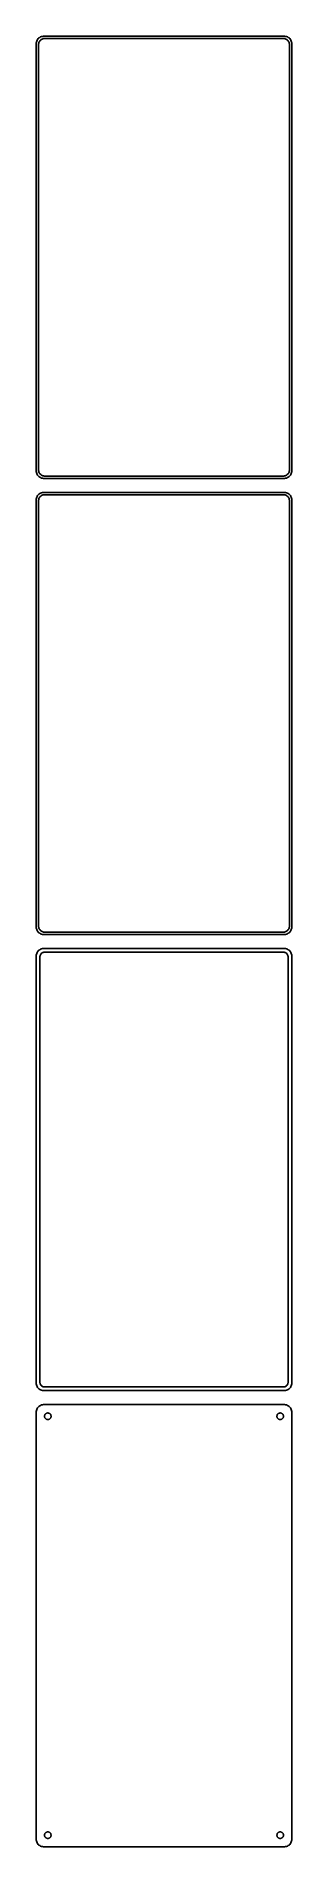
# Model space of a CAD drawing. Header units: metres. Extents: x -82 to 82, y 1034 to 2200.
import ezdxf

# ---------------------------------------------------------------- set-up
doc = ezdxf.new("R2010")
doc.units = ezdxf.units.M

msp = doc.modelspace()

# ---------------------------------------------------------------- linework, layer by layer
for p, q in [((-82.4606, 2196.13), (-82.5, 2195.5)), ((-82.5, 2195.5), (-82.5, 1920.5)), ((-82.3429, 2196.74), (-82.4606, 2196.13)), ((-82.1489, 2197.34), (-82.3429, 2196.74)), ((-81.8815, 2197.91), (-82.1489, 2197.34)), ((-81.5451, 2198.44), (-81.8815, 2197.91)), ((-81.1448, 2198.92), (-81.5451, 2198.44)), ((-80.6871, 2199.35), (-81.1448, 2198.92)), ((-81, 2195), (-80.9685, 2195.5)), ((-81, 1921), (-81, 2195)), ((-80.9685, 2195.5), (-80.8743, 2195.99)), ((-80.8743, 2195.99), (-80.7191, 2196.47)), ((-80.7191, 2196.47), (-80.5052, 2196.93)), ((-80.1791, 2199.72), (-80.6871, 2199.35)), ((-80.5052, 2196.93), (-80.2361, 2197.35)), ((-80.2361, 2197.35), (-79.9159, 2197.74)), ((-79.6289, 2200.02), (-80.1791, 2199.72)), ((-79.9159, 2197.74), (-79.5497, 2198.08)), ((-79.0451, 2200.26), (-79.6289, 2200.02)), ((-79.5497, 2198.08), (-79.1433, 2198.38)), ((-79.1433, 2198.38), (-78.7031, 2198.62)), ((-78.4369, 2200.41), (-79.0451, 2200.26)), ((-78.7031, 2198.62), (-78.2361, 2198.8)), ((-77.8139, 2200.49), (-78.4369, 2200.41)), ((-78.2361, 2198.8), (-77.7495, 2198.93)), ((77.8139, 2200.49), (-77.8139, 2200.49)), ((-77.7495, 2198.93), (-77.2512, 2198.99)), ((-77.2512, 2198.99), (77.2512, 2198.99)), ((77.2512, 2198.99), (77.7495, 2198.93)), ((77.7495, 2198.93), (78.2361, 2198.8)), ((78.4369, 2200.41), (77.8139, 2200.49)), ((78.2361, 2198.8), (78.7031, 2198.62)), ((79.0451, 2200.26), (78.4369, 2200.41)), ((78.7031, 2198.62), (79.1433, 2198.38)), ((79.6289, 2200.02), (79.0451, 2200.26)), ((79.1433, 2198.38), (79.5497, 2198.08)), ((79.5497, 2198.08), (79.9159, 2197.74)), ((80.1791, 2199.72), (79.6289, 2200.02)), ((79.9159, 2197.74), (80.2361, 2197.35)), ((80.6871, 2199.35), (80.1791, 2199.72)), ((80.2361, 2197.35), (80.5052, 2196.93)), ((80.5052, 2196.93), (80.7191, 2196.47)), ((81.1448, 2198.92), (80.6871, 2199.35)), ((80.7191, 2196.47), (80.8743, 2195.99)), ((80.8743, 2195.99), (80.9685, 2195.5)), ((80.9685, 2195.5), (81, 2195)), ((81, 2195), (81, 1921)), ((81.5451, 2198.44), (81.1448, 2198.92)), ((81.8815, 2197.91), (81.5451, 2198.44)), ((82.1489, 2197.34), (81.8815, 2197.91)), ((82.3429, 2196.74), (82.1489, 2197.34)), ((82.4606, 2196.13), (82.3429, 2196.74)), ((82.5, 2195.5), (82.4606, 2196.13)), ((82.5, 1920.5), (82.5, 2195.5)), ((-82.5, 1920.5), (-82.4606, 1919.87)), ((-82.4606, 1919.87), (-82.3429, 1919.26)), ((-82.3429, 1919.26), (-82.1489, 1918.66)), ((-82.1489, 1918.66), (-81.8815, 1918.09)), ((-81.8815, 1918.09), (-81.5451, 1917.56)), ((-81.5451, 1917.56), (-81.1448, 1917.08)), ((-81.1448, 1917.08), (-80.6871, 1916.65)), ((-80.9685, 1920.5), (-81, 1921)), ((-80.8743, 1920.01), (-80.9685, 1920.5)), ((-80.7191, 1919.53), (-80.8743, 1920.01)), ((-80.5052, 1919.07), (-80.7191, 1919.53)), ((-80.6871, 1916.65), (-80.1791, 1916.28)), ((-80.2361, 1918.65), (-80.5052, 1919.07)), ((-79.9159, 1918.26), (-80.2361, 1918.65)), ((-80.1791, 1916.28), (-79.6289, 1915.98)), ((-79.5497, 1917.92), (-79.9159, 1918.26)), ((-79.6289, 1915.98), (-79.0451, 1915.74)), ((-79.1433, 1917.62), (-79.5497, 1917.92)), ((-78.7031, 1917.38), (-79.1433, 1917.62)), ((-79.0451, 1915.74), (-78.4369, 1915.59)), ((-78.2361, 1917.2), (-78.7031, 1917.38)), ((-78.4369, 1915.59), (-77.8139, 1915.51)), ((-77.7495, 1917.07), (-78.2361, 1917.2)), ((-77.8139, 1915.51), (77.8139, 1915.51)), ((-77.2512, 1917.01), (-77.7495, 1917.07)), ((77.2512, 1917.01), (-77.2512, 1917.01)), ((77.7495, 1917.07), (77.2512, 1917.01)), ((78.2361, 1917.2), (77.7495, 1917.07)), ((77.8139, 1915.51), (78.4369, 1915.59)), ((78.7031, 1917.38), (78.2361, 1917.2)), ((78.4369, 1915.59), (79.0451, 1915.74)), ((79.1433, 1917.62), (78.7031, 1917.38)), ((79.0451, 1915.74), (79.6289, 1915.98)), ((79.5497, 1917.92), (79.1433, 1917.62)), ((79.9159, 1918.26), (79.5497, 1917.92)), ((79.6289, 1915.98), (80.1791, 1916.28)), ((80.2361, 1918.65), (79.9159, 1918.26)), ((80.1791, 1916.28), (80.6871, 1916.65)), ((80.5052, 1919.07), (80.2361, 1918.65)), ((80.7191, 1919.53), (80.5052, 1919.07)), ((80.6871, 1916.65), (81.1448, 1917.08)), ((80.8743, 1920.01), (80.7191, 1919.53)), ((80.9685, 1920.5), (80.8743, 1920.01)), ((81, 1921), (80.9685, 1920.5)), ((81.1448, 1917.08), (81.5451, 1917.56)), ((81.5451, 1917.56), (81.8815, 1918.09)), ((81.8815, 1918.09), (82.1489, 1918.66)), ((82.1489, 1918.66), (82.3429, 1919.26)), ((82.3429, 1919.26), (82.4606, 1919.87)), ((82.4606, 1919.87), (82.5, 1920.5)), ((-82.3429, 1902.74), (-82.4606, 1902.13)), ((-82.1489, 1903.34), (-82.3429, 1902.74)), ((-81.8815, 1903.91), (-82.1489, 1903.34)), ((-81.5451, 1904.44), (-81.8815, 1903.91)), ((-81.1448, 1904.92), (-81.5451, 1904.44)), ((-80.6871, 1905.35), (-81.1448, 1904.92)), ((-80.8743, 1901.99), (-80.7191, 1902.47)), ((-80.7191, 1902.47), (-80.5052, 1902.93)), ((-80.1791, 1905.72), (-80.6871, 1905.35)), ((-80.5052, 1902.93), (-80.2361, 1903.35)), ((-80.2361, 1903.35), (-79.9159, 1903.74)), ((-79.6289, 1906.02), (-80.1791, 1905.72)), ((-79.9159, 1903.74), (-79.5497, 1904.08)), ((-79.0451, 1906.26), (-79.6289, 1906.02)), ((-79.5497, 1904.08), (-79.1433, 1904.38)), ((-79.1433, 1904.38), (-78.7031, 1904.62)), ((-78.4369, 1906.41), (-79.0451, 1906.26)), ((-78.7031, 1904.62), (-78.2361, 1904.8)), ((-77.8139, 1906.49), (-78.4369, 1906.41)), ((-78.2361, 1904.8), (-77.7495, 1904.93)), ((77.8139, 1906.49), (-77.8139, 1906.49)), ((-77.7495, 1904.93), (-77.2512, 1904.99)), ((-77.2512, 1904.99), (77.2512, 1904.99)), ((77.2512, 1904.99), (77.7495, 1904.93)), ((77.7495, 1904.93), (78.2361, 1904.8)), ((78.4369, 1906.41), (77.8139, 1906.49)), ((78.2361, 1904.8), (78.7031, 1904.62)), ((79.0451, 1906.26), (78.4369, 1906.41)), ((78.7031, 1904.62), (79.1433, 1904.38)), ((79.6289, 1906.02), (79.0451, 1906.26)), ((79.1433, 1904.38), (79.5497, 1904.08)), ((79.5497, 1904.08), (79.9159, 1903.74)), ((80.1791, 1905.72), (79.6289, 1906.02)), ((79.9159, 1903.74), (80.2361, 1903.35)), ((80.6871, 1905.35), (80.1791, 1905.72)), ((80.2361, 1903.35), (80.5052, 1902.93)), ((80.5052, 1902.93), (80.7191, 1902.47)), ((81.1448, 1904.92), (80.6871, 1905.35)), ((80.7191, 1902.47), (80.8743, 1901.99)), ((81.5451, 1904.44), (81.1448, 1904.92)), ((81.8815, 1903.91), (81.5451, 1904.44)), ((82.1489, 1903.34), (81.8815, 1903.91)), ((82.3429, 1902.74), (82.1489, 1903.34)), ((82.4606, 1902.13), (82.3429, 1902.74)), ((-82.4606, 1902.13), (-82.5, 1901.5)), ((-82.5, 1901.5), (-82.5, 1626.5)), ((-81, 1901), (-80.9685, 1901.5)), ((-81, 1627), (-81, 1901)), ((-80.9685, 1901.5), (-80.8743, 1901.99)), ((80.8743, 1901.99), (80.9685, 1901.5)), ((80.9685, 1901.5), (81, 1901)), ((81, 1901), (81, 1627)), ((82.5, 1901.5), (82.4606, 1902.13)), ((82.5, 1626.5), (82.5, 1901.5)), ((-82.5, 1626.5), (-82.4606, 1625.87)), ((-82.4606, 1625.87), (-82.3429, 1625.26)), ((-82.3429, 1625.26), (-82.1489, 1624.66)), ((-82.1489, 1624.66), (-81.8815, 1624.09)), ((-81.8815, 1624.09), (-81.5451, 1623.56)), ((-81.5451, 1623.56), (-81.1448, 1623.08)), ((-81.1448, 1623.08), (-80.6871, 1622.65)), ((-80.9685, 1626.5), (-81, 1627)), ((-80.8743, 1626.01), (-80.9685, 1626.5)), ((-80.7191, 1625.53), (-80.8743, 1626.01)), ((-80.5052, 1625.07), (-80.7191, 1625.53)), ((-80.6871, 1622.65), (-80.1791, 1622.28)), ((-80.2361, 1624.65), (-80.5052, 1625.07)), ((-79.9159, 1624.26), (-80.2361, 1624.65)), ((-80.1791, 1622.28), (-79.6289, 1621.98)), ((-79.5497, 1623.92), (-79.9159, 1624.26)), ((-79.1433, 1623.62), (-79.5497, 1623.92)), ((-78.7031, 1623.38), (-79.1433, 1623.62)), ((-78.2361, 1623.2), (-78.7031, 1623.38)), ((-77.7495, 1623.07), (-78.2361, 1623.2)), ((-77.2512, 1623.01), (-77.7495, 1623.07)), ((77.2512, 1623.01), (-77.2512, 1623.01)), ((77.7495, 1623.07), (77.2512, 1623.01)), ((78.2361, 1623.2), (77.7495, 1623.07)), ((78.7031, 1623.38), (78.2361, 1623.2)), ((79.1433, 1623.62), (78.7031, 1623.38)), ((79.5497, 1623.92), (79.1433, 1623.62)), ((79.9159, 1624.26), (79.5497, 1623.92)), ((79.6289, 1621.98), (80.1791, 1622.28)), ((80.2361, 1624.65), (79.9159, 1624.26)), ((80.1791, 1622.28), (80.6871, 1622.65)), ((80.5052, 1625.07), (80.2361, 1624.65)), ((80.7191, 1625.53), (80.5052, 1625.07)), ((80.6871, 1622.65), (81.1448, 1623.08)), ((80.8743, 1626.01), (80.7191, 1625.53)), ((80.9685, 1626.5), (80.8743, 1626.01)), ((81, 1627), (80.9685, 1626.5)), ((81.1448, 1623.08), (81.5451, 1623.56)), ((81.5451, 1623.56), (81.8815, 1624.09)), ((81.8815, 1624.09), (82.1489, 1624.66)), ((82.1489, 1624.66), (82.3429, 1625.26)), ((82.3429, 1625.26), (82.4606, 1625.87)), ((82.4606, 1625.87), (82.5, 1626.5)), ((-81.5451, 1610.44), (-81.8815, 1609.91)), ((-81.1448, 1610.92), (-81.5451, 1610.44)), ((-80.6871, 1611.35), (-81.1448, 1610.92)), ((-80.1791, 1611.72), (-80.6871, 1611.35)), ((-79.6289, 1612.02), (-80.1791, 1611.72)), ((-79.6289, 1621.98), (-79.0451, 1621.74)), ((-79.0451, 1612.26), (-79.6289, 1612.02)), ((-79.0451, 1621.74), (-78.4369, 1621.59)), ((-78.4369, 1612.41), (-79.0451, 1612.26)), ((-78.4369, 1621.59), (-77.8139, 1621.51)), ((-77.8139, 1612.49), (-78.4369, 1612.41)), ((-77.8139, 1621.51), (77.8139, 1621.51)), ((77.8139, 1612.49), (-77.8139, 1612.49)), ((77.8139, 1621.51), (78.4369, 1621.59)), ((78.4369, 1612.41), (77.8139, 1612.49)), ((78.4369, 1621.59), (79.0451, 1621.74)), ((79.0451, 1612.26), (78.4369, 1612.41)), ((79.0451, 1621.74), (79.6289, 1621.98)), ((79.6289, 1612.02), (79.0451, 1612.26)), ((80.1791, 1611.72), (79.6289, 1612.02)), ((80.6871, 1611.35), (80.1791, 1611.72)), ((81.1448, 1610.92), (80.6871, 1611.35)), ((81.5451, 1610.44), (81.1448, 1610.92)), ((81.8815, 1609.91), (81.5451, 1610.44)), ((-82.4606, 1608.13), (-82.5, 1607.5)), ((-82.5, 1607.5), (-82.5, 1332.5)), ((-82.3429, 1608.74), (-82.4606, 1608.13)), ((-82.1489, 1609.34), (-82.3429, 1608.74)), ((-81.8815, 1609.91), (-82.1489, 1609.34)), ((-80.1129, 1607), (-80.0884, 1607.39)), ((-80.1129, 1333), (-80.1129, 1607)), ((-80.0884, 1607.39), (-80.0151, 1607.77)), ((-80.0151, 1607.77), (-79.8943, 1608.15)), ((-79.8943, 1608.15), (-79.7279, 1608.5)), ((-79.7279, 1608.5), (-79.5184, 1608.83)), ((-79.5184, 1608.83), (-79.2692, 1609.13)), ((-79.2692, 1609.13), (-78.9843, 1609.4)), ((-78.9843, 1609.4), (-78.668, 1609.63)), ((-78.668, 1609.63), (-78.3254, 1609.82)), ((-78.3254, 1609.82), (-77.9619, 1609.96)), ((-77.9619, 1609.96), (-77.5833, 1610.06)), ((-77.5833, 1610.06), (-77.1955, 1610.11)), ((-77.1955, 1610.11), (77.1955, 1610.11)), ((77.1955, 1610.11), (77.5833, 1610.06)), ((77.5833, 1610.06), (77.9619, 1609.96)), ((77.9619, 1609.96), (78.3254, 1609.82)), ((78.3254, 1609.82), (78.668, 1609.63)), ((78.668, 1609.63), (78.9843, 1609.4)), ((78.9843, 1609.4), (79.2692, 1609.13)), ((79.2692, 1609.13), (79.5184, 1608.83)), ((79.5184, 1608.83), (79.7279, 1608.5)), ((79.7279, 1608.5), (79.8943, 1608.15)), ((79.8943, 1608.15), (80.0151, 1607.77)), ((80.0151, 1607.77), (80.0884, 1607.39)), ((80.0884, 1607.39), (80.1129, 1607)), ((80.1129, 1607), (80.1129, 1333)), ((82.1489, 1609.34), (81.8815, 1609.91)), ((82.3429, 1608.74), (82.1489, 1609.34)), ((82.4606, 1608.13), (82.3429, 1608.74)), ((82.5, 1607.5), (82.4606, 1608.13)), ((82.5, 1332.5), (82.5, 1607.5)), ((-82.5, 1332.5), (-82.4606, 1331.87)), ((-82.4606, 1331.87), (-82.3429, 1331.26)), ((-82.3429, 1331.26), (-82.1489, 1330.66)), ((-82.1489, 1330.66), (-81.8815, 1330.09)), ((-80.0884, 1332.61), (-80.1129, 1333)), ((-80.0151, 1332.23), (-80.0884, 1332.61)), ((-79.8943, 1331.85), (-80.0151, 1332.23)), ((-79.7279, 1331.5), (-79.8943, 1331.85)), ((-79.5184, 1331.17), (-79.7279, 1331.5)), ((-79.2692, 1330.87), (-79.5184, 1331.17)), ((-78.9843, 1330.6), (-79.2692, 1330.87)), ((-78.668, 1330.37), (-78.9843, 1330.6)), ((-78.3254, 1330.18), (-78.668, 1330.37)), ((78.668, 1330.37), (78.3254, 1330.18)), ((78.9843, 1330.6), (78.668, 1330.37)), ((79.2692, 1330.87), (78.9843, 1330.6)), ((79.5184, 1331.17), (79.2692, 1330.87)), ((79.7279, 1331.5), (79.5184, 1331.17)), ((79.8943, 1331.85), (79.7279, 1331.5)), ((80.0151, 1332.23), (79.8943, 1331.85)), ((80.0884, 1332.61), (80.0151, 1332.23)), ((80.1129, 1333), (80.0884, 1332.61)), ((81.8815, 1330.09), (82.1489, 1330.66)), ((82.1489, 1330.66), (82.3429, 1331.26)), ((82.3429, 1331.26), (82.4606, 1331.87)), ((82.4606, 1331.87), (82.5, 1332.5)), ((-81.8815, 1330.09), (-81.5451, 1329.56)), ((-81.5451, 1329.56), (-81.1448, 1329.08)), ((-81.1448, 1329.08), (-80.6871, 1328.65)), ((-80.6871, 1328.65), (-80.1791, 1328.28)), ((-80.1791, 1328.28), (-79.6289, 1327.98)), ((-79.6289, 1327.98), (-79.0451, 1327.74)), ((-79.0451, 1327.74), (-78.4369, 1327.59)), ((-78.4369, 1327.59), (-77.8139, 1327.51)), ((-77.9619, 1330.04), (-78.3254, 1330.18)), ((-77.5833, 1329.94), (-77.9619, 1330.04)), ((-77.8139, 1327.51), (77.8139, 1327.51)), ((-77.1955, 1329.89), (-77.5833, 1329.94)), ((77.1955, 1329.89), (-77.1955, 1329.89)), ((77.5833, 1329.94), (77.1955, 1329.89)), ((77.9619, 1330.04), (77.5833, 1329.94)), ((77.8139, 1327.51), (78.4369, 1327.59)), ((78.3254, 1330.18), (77.9619, 1330.04)), ((78.4369, 1327.59), (79.0451, 1327.74)), ((79.0451, 1327.74), (79.6289, 1327.98)), ((79.6289, 1327.98), (80.1791, 1328.28)), ((80.1791, 1328.28), (80.6871, 1328.65)), ((80.6871, 1328.65), (81.1448, 1329.08)), ((81.1448, 1329.08), (81.5451, 1329.56)), ((81.5451, 1329.56), (81.8815, 1330.09)), ((-82.4606, 1314.13), (-82.5, 1313.5)), ((-82.5, 1313.5), (-82.5, 1038.5)), ((-82.3429, 1314.74), (-82.4606, 1314.13)), ((-82.1489, 1315.34), (-82.3429, 1314.74)), ((-81.8815, 1315.91), (-82.1489, 1315.34)), ((-81.5451, 1316.44), (-81.8815, 1315.91)), ((-81.1448, 1316.92), (-81.5451, 1316.44)), ((-80.6871, 1317.35), (-81.1448, 1316.92)), ((-80.1791, 1317.72), (-80.6871, 1317.35)), ((-79.6289, 1318.02), (-80.1791, 1317.72)), ((-79.0451, 1318.26), (-79.6289, 1318.02)), ((-78.4369, 1318.41), (-79.0451, 1318.26)), ((-77.8139, 1318.49), (-78.4369, 1318.41)), ((77.8139, 1318.49), (-77.8139, 1318.49)), ((-77.1353, 1311), (-77.1185, 1311.27)), ((-77.1185, 1310.73), (-77.1353, 1311)), ((-77.1185, 1311.27), (-77.0682, 1311.53)), ((-77.0682, 1310.47), (-77.1185, 1310.73)), ((-77.0682, 1311.53), (-76.9853, 1311.79)), ((-76.9853, 1310.21), (-77.0682, 1310.47)), ((-76.9853, 1311.79), (-76.8712, 1312.03)), ((-76.8712, 1309.97), (-76.9853, 1310.21)), ((-76.8712, 1312.03), (-76.7275, 1312.26)), ((-76.7275, 1309.74), (-76.8712, 1309.97)), ((-76.7275, 1312.26), (-76.5566, 1312.46)), ((-76.5566, 1309.54), (-76.7275, 1309.74)), ((-76.5566, 1312.46), (-76.3611, 1312.65)), ((-76.3611, 1309.35), (-76.5566, 1309.54)), ((-76.3611, 1312.65), (-76.1441, 1312.8)), ((-76.1441, 1309.2), (-76.3611, 1309.35)), ((-76.1441, 1312.8), (-75.9092, 1312.93)), ((-75.9092, 1309.07), (-76.1441, 1309.2)), ((-75.9092, 1312.93), (-75.6598, 1313.03)), ((-75.6598, 1308.97), (-75.9092, 1309.07)), ((-75.6598, 1313.03), (-75.4001, 1313.1)), ((-75.4001, 1308.9), (-75.6598, 1308.97)), ((-75.4001, 1313.1), (-75.1341, 1313.13)), ((-75.1341, 1308.87), (-75.4001, 1308.9)), ((-75.1341, 1313.13), (-74.8659, 1313.13)), ((-74.8659, 1308.87), (-75.1341, 1308.87)), ((-74.8659, 1313.13), (-74.5999, 1313.1)), ((-74.5999, 1308.9), (-74.8659, 1308.87)), ((-74.5999, 1313.1), (-74.3401, 1313.03)), ((-74.3401, 1308.97), (-74.5999, 1308.9)), ((-74.3401, 1313.03), (-74.0908, 1312.93)), ((-74.0908, 1309.07), (-74.3401, 1308.97)), ((-74.0908, 1312.93), (-73.8559, 1312.8)), ((-73.8559, 1309.2), (-74.0908, 1309.07)), ((-73.8559, 1312.8), (-73.6389, 1312.65)), ((-73.6389, 1309.35), (-73.8559, 1309.2)), ((-73.6389, 1312.65), (-73.4434, 1312.46)), ((-73.4434, 1309.54), (-73.6389, 1309.35)), ((-73.4434, 1312.46), (-73.2725, 1312.26)), ((-73.2725, 1309.74), (-73.4434, 1309.54)), ((-73.2725, 1312.26), (-73.1288, 1312.03)), ((-73.1288, 1309.97), (-73.2725, 1309.74)), ((-73.1288, 1312.03), (-73.0146, 1311.79)), ((-73.0146, 1310.21), (-73.1288, 1309.97)), ((-73.0146, 1311.79), (-72.9318, 1311.53)), ((-72.9318, 1310.47), (-73.0146, 1310.21)), ((-72.9318, 1311.53), (-72.8815, 1311.27)), ((-72.8815, 1310.73), (-72.9318, 1310.47)), ((-72.8815, 1311.27), (-72.8647, 1311)), ((-72.8647, 1311), (-72.8815, 1310.73)), ((72.8647, 1311), (72.8815, 1311.27)), ((72.8815, 1310.73), (72.8647, 1311)), ((72.8815, 1311.27), (72.9318, 1311.53)), ((72.9318, 1310.47), (72.8815, 1310.73)), ((72.9318, 1311.53), (73.0146, 1311.79)), ((73.0146, 1310.21), (72.9318, 1310.47)), ((73.0146, 1311.79), (73.1288, 1312.03)), ((73.1288, 1309.97), (73.0146, 1310.21)), ((73.1288, 1312.03), (73.2725, 1312.26)), ((73.2725, 1309.74), (73.1288, 1309.97)), ((73.2725, 1312.26), (73.4434, 1312.46)), ((73.4434, 1309.54), (73.2725, 1309.74)), ((73.4434, 1312.46), (73.6389, 1312.65)), ((73.6389, 1309.35), (73.4434, 1309.54)), ((73.6389, 1312.65), (73.8559, 1312.8)), ((73.8559, 1309.2), (73.6389, 1309.35)), ((73.8559, 1312.8), (74.0908, 1312.93)), ((74.0908, 1309.07), (73.8559, 1309.2)), ((74.0908, 1312.93), (74.3401, 1313.03)), ((74.3401, 1308.97), (74.0908, 1309.07)), ((74.3401, 1313.03), (74.5999, 1313.1)), ((74.5999, 1308.9), (74.3401, 1308.97)), ((74.5999, 1313.1), (74.8659, 1313.13)), ((74.8659, 1308.87), (74.5999, 1308.9)), ((74.8659, 1313.13), (75.1341, 1313.13)), ((75.1341, 1308.87), (74.8659, 1308.87)), ((75.1341, 1313.13), (75.4001, 1313.1)), ((75.4001, 1308.9), (75.1341, 1308.87)), ((75.4001, 1313.1), (75.6598, 1313.03)), ((75.6598, 1308.97), (75.4001, 1308.9)), ((75.6598, 1313.03), (75.9092, 1312.93)), ((75.9092, 1309.07), (75.6598, 1308.97)), ((75.9092, 1312.93), (76.1441, 1312.8)), ((76.1441, 1309.2), (75.9092, 1309.07)), ((76.1441, 1312.8), (76.3611, 1312.65)), ((76.3611, 1309.35), (76.1441, 1309.2)), ((76.3611, 1312.65), (76.5566, 1312.46)), ((76.5566, 1309.54), (76.3611, 1309.35)), ((76.5566, 1312.46), (76.7275, 1312.26)), ((76.7275, 1309.74), (76.5566, 1309.54)), ((76.7275, 1312.26), (76.8712, 1312.03)), ((76.8712, 1309.97), (76.7275, 1309.74)), ((76.8712, 1312.03), (76.9853, 1311.79)), ((76.9853, 1310.21), (76.8712, 1309.97)), ((76.9853, 1311.79), (77.0682, 1311.53)), ((77.0682, 1310.47), (76.9853, 1310.21)), ((77.0682, 1311.53), (77.1185, 1311.27)), ((77.1185, 1310.73), (77.0682, 1310.47)), ((77.1185, 1311.27), (77.1353, 1311)), ((77.1353, 1311), (77.1185, 1310.73)), ((78.4369, 1318.41), (77.8139, 1318.49)), ((79.0451, 1318.26), (78.4369, 1318.41)), ((79.6289, 1318.02), (79.0451, 1318.26)), ((80.1791, 1317.72), (79.6289, 1318.02)), ((80.6871, 1317.35), (80.1791, 1317.72)), ((81.1448, 1316.92), (80.6871, 1317.35)), ((81.5451, 1316.44), (81.1448, 1316.92)), ((81.8815, 1315.91), (81.5451, 1316.44)), ((82.1489, 1315.34), (81.8815, 1315.91)), ((82.3429, 1314.74), (82.1489, 1315.34)), ((82.4606, 1314.13), (82.3429, 1314.74)), ((82.5, 1313.5), (82.4606, 1314.13)), ((82.5, 1038.5), (82.5, 1313.5)), ((-77.1353, 1041), (-77.1185, 1041.27)), ((-77.1185, 1040.73), (-77.1353, 1041)), ((-77.1185, 1041.27), (-77.0682, 1041.53)), ((-77.0682, 1040.47), (-77.1185, 1040.73)), ((-77.0682, 1041.53), (-76.9853, 1041.79)), ((-76.9853, 1040.21), (-77.0682, 1040.47)), ((-76.9853, 1041.79), (-76.8712, 1042.03)), ((-76.8712, 1039.97), (-76.9853, 1040.21)), ((-76.8712, 1042.03), (-76.7275, 1042.26)), ((-76.7275, 1039.74), (-76.8712, 1039.97)), ((-76.7275, 1042.26), (-76.5566, 1042.46)), ((-76.5566, 1039.54), (-76.7275, 1039.74)), ((-76.5566, 1042.46), (-76.3611, 1042.65)), ((-76.3611, 1039.35), (-76.5566, 1039.54)), ((-76.3611, 1042.65), (-76.1441, 1042.8)), ((-76.1441, 1039.2), (-76.3611, 1039.35)), ((-76.1441, 1042.8), (-75.9092, 1042.93)), ((-75.9092, 1039.07), (-76.1441, 1039.2)), ((-75.9092, 1042.93), (-75.6598, 1043.03)), ((-75.6598, 1038.97), (-75.9092, 1039.07)), ((-75.6598, 1043.03), (-75.4001, 1043.1)), ((-75.4001, 1038.9), (-75.6598, 1038.97)), ((-75.4001, 1043.1), (-75.1341, 1043.13)), ((-75.1341, 1038.87), (-75.4001, 1038.9)), ((-75.1341, 1043.13), (-74.8659, 1043.13)), ((-74.8659, 1038.87), (-75.1341, 1038.87)), ((-74.8659, 1043.13), (-74.5999, 1043.1)), ((-74.5999, 1038.9), (-74.8659, 1038.87)), ((-74.5999, 1043.1), (-74.3401, 1043.03)), ((-74.3401, 1038.97), (-74.5999, 1038.9)), ((-74.3401, 1043.03), (-74.0908, 1042.93)), ((-74.0908, 1039.07), (-74.3401, 1038.97)), ((-74.0908, 1042.93), (-73.8559, 1042.8)), ((-73.8559, 1039.2), (-74.0908, 1039.07)), ((-73.8559, 1042.8), (-73.6389, 1042.65)), ((-73.6389, 1039.35), (-73.8559, 1039.2)), ((-73.6389, 1042.65), (-73.4434, 1042.46)), ((-73.4434, 1039.54), (-73.6389, 1039.35)), ((-73.4434, 1042.46), (-73.2725, 1042.26)), ((-73.2725, 1039.74), (-73.4434, 1039.54)), ((-73.2725, 1042.26), (-73.1288, 1042.03)), ((-73.1288, 1039.97), (-73.2725, 1039.74)), ((-73.1288, 1042.03), (-73.0146, 1041.79)), ((-73.0146, 1040.21), (-73.1288, 1039.97)), ((-73.0146, 1041.79), (-72.9318, 1041.53)), ((-72.9318, 1040.47), (-73.0146, 1040.21)), ((-72.9318, 1041.53), (-72.8815, 1041.27)), ((-72.8815, 1040.73), (-72.9318, 1040.47)), ((-72.8815, 1041.27), (-72.8647, 1041)), ((-72.8647, 1041), (-72.8815, 1040.73)), ((72.8647, 1041), (72.8815, 1041.27)), ((72.8815, 1040.73), (72.8647, 1041)), ((72.8815, 1041.27), (72.9318, 1041.53)), ((72.9318, 1040.47), (72.8815, 1040.73)), ((72.9318, 1041.53), (73.0146, 1041.79)), ((73.0146, 1040.21), (72.9318, 1040.47)), ((73.0146, 1041.79), (73.1288, 1042.03)), ((73.1288, 1039.97), (73.0146, 1040.21)), ((73.1288, 1042.03), (73.2725, 1042.26)), ((73.2725, 1039.74), (73.1288, 1039.97)), ((73.2725, 1042.26), (73.4434, 1042.46)), ((73.4434, 1039.54), (73.2725, 1039.74)), ((73.4434, 1042.46), (73.6389, 1042.65)), ((73.6389, 1039.35), (73.4434, 1039.54)), ((73.6389, 1042.65), (73.8559, 1042.8)), ((73.8559, 1039.2), (73.6389, 1039.35)), ((73.8559, 1042.8), (74.0908, 1042.93)), ((74.0908, 1039.07), (73.8559, 1039.2)), ((74.0908, 1042.93), (74.3401, 1043.03)), ((74.3401, 1038.97), (74.0908, 1039.07)), ((74.3401, 1043.03), (74.5999, 1043.1)), ((74.5999, 1038.9), (74.3401, 1038.97)), ((74.5999, 1043.1), (74.8659, 1043.13)), ((74.8659, 1038.87), (74.5999, 1038.9)), ((74.8659, 1043.13), (75.1341, 1043.13)), ((75.1341, 1038.87), (74.8659, 1038.87)), ((75.1341, 1043.13), (75.4001, 1043.1)), ((75.4001, 1038.9), (75.1341, 1038.87)), ((75.4001, 1043.1), (75.6598, 1043.03)), ((75.6598, 1038.97), (75.4001, 1038.9)), ((75.6598, 1043.03), (75.9092, 1042.93)), ((75.9092, 1039.07), (75.6598, 1038.97)), ((75.9092, 1042.93), (76.1441, 1042.8)), ((76.1441, 1039.2), (75.9092, 1039.07)), ((76.1441, 1042.8), (76.3611, 1042.65)), ((76.3611, 1039.35), (76.1441, 1039.2)), ((76.3611, 1042.65), (76.5566, 1042.46)), ((76.5566, 1039.54), (76.3611, 1039.35)), ((76.5566, 1042.46), (76.7275, 1042.26)), ((76.7275, 1039.74), (76.5566, 1039.54)), ((76.7275, 1042.26), (76.8712, 1042.03)), ((76.8712, 1039.97), (76.7275, 1039.74)), ((76.8712, 1042.03), (76.9853, 1041.79)), ((76.9853, 1040.21), (76.8712, 1039.97)), ((76.9853, 1041.79), (77.0682, 1041.53)), ((77.0682, 1040.47), (76.9853, 1040.21)), ((77.0682, 1041.53), (77.1185, 1041.27)), ((77.1185, 1040.73), (77.0682, 1040.47)), ((77.1185, 1041.27), (77.1353, 1041)), ((77.1353, 1041), (77.1185, 1040.73)), ((-82.5, 1038.5), (-82.4606, 1037.87)), ((-82.4606, 1037.87), (-82.3429, 1037.26)), ((-82.3429, 1037.26), (-82.1489, 1036.66)), ((-82.1489, 1036.66), (-81.8815, 1036.09)), ((-81.8815, 1036.09), (-81.5451, 1035.56)), ((-81.5451, 1035.56), (-81.1448, 1035.08)), ((-81.1448, 1035.08), (-80.6871, 1034.65)), ((-80.6871, 1034.65), (-80.1791, 1034.28)), ((-80.1791, 1034.28), (-79.6289, 1033.98)), ((-79.6289, 1033.98), (-79.0451, 1033.74)), ((-79.0451, 1033.74), (-78.4369, 1033.59)), ((-78.4369, 1033.59), (-77.8139, 1033.51)), ((-77.8139, 1033.51), (77.8139, 1033.51)), ((77.8139, 1033.51), (78.4369, 1033.59)), ((78.4369, 1033.59), (79.0451, 1033.74)), ((79.0451, 1033.74), (79.6289, 1033.98)), ((79.6289, 1033.98), (80.1791, 1034.28)), ((80.1791, 1034.28), (80.6871, 1034.65)), ((80.6871, 1034.65), (81.1448, 1035.08)), ((81.1448, 1035.08), (81.5451, 1035.56)), ((81.5451, 1035.56), (81.8815, 1036.09)), ((81.8815, 1036.09), (82.1489, 1036.66)), ((82.1489, 1036.66), (82.3429, 1037.26)), ((82.3429, 1037.26), (82.4606, 1037.87)), ((82.4606, 1037.87), (82.5, 1038.5))]:
    msp.add_line(p, q)

doc.saveas('drawing.dxf')
